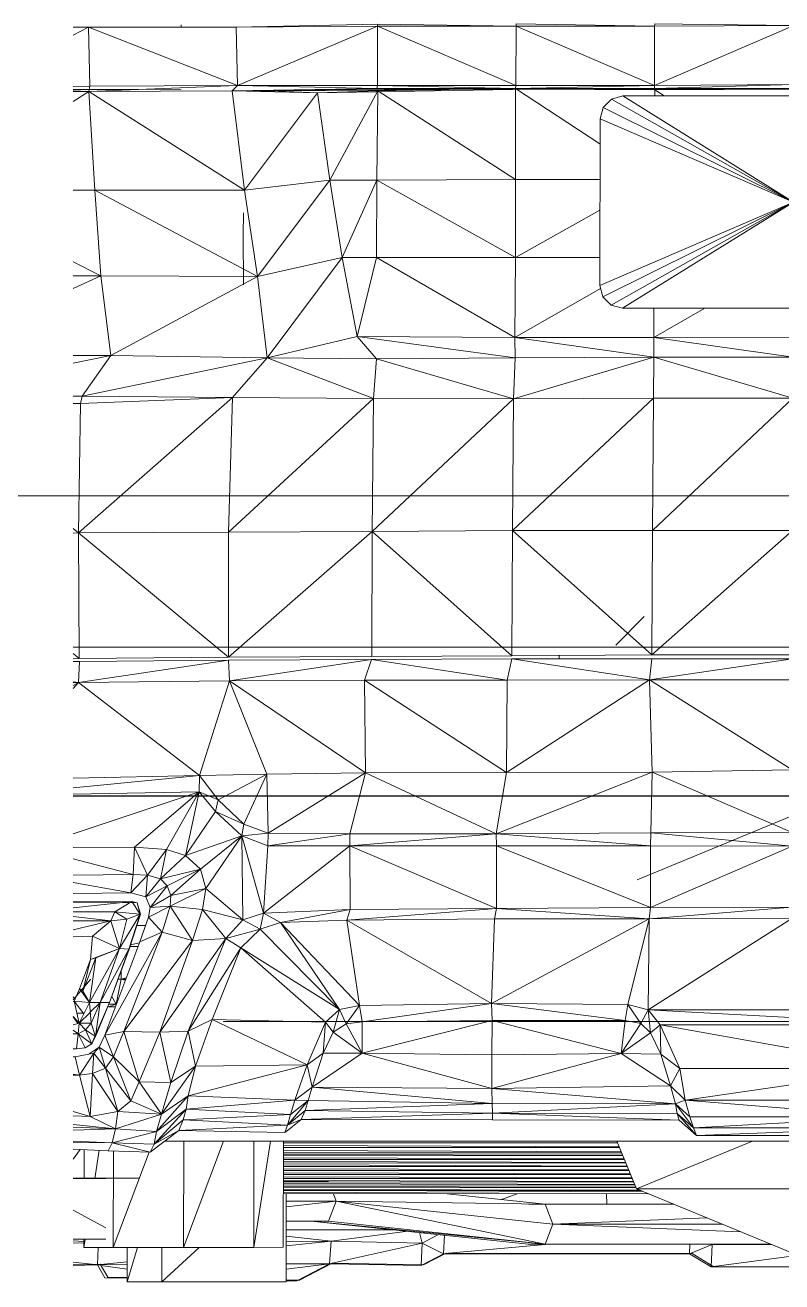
# Model space of a CAD drawing. Header units: inches. Extents: x 1747 to 7619, y -160 to 618.
# Drawn here: x 4741.23 to 4760.4, y -19.91 to 11.93 of the extents above; entities that cross this region are included whole.
import ezdxf

# ---------------------------------------------------------------- set-up
doc = ezdxf.new("R2010")
doc.units = ezdxf.units.IN
doc.header["$MEASUREMENT"] = 0
doc.linetypes.add('Aligning Line 1_8_', pattern=[0.25, 0.125, -0.125])
doc.linetypes.add('Grid Line 1_2_', pattern=[0.875, 0.5, -0.125, 0.125, -0.125])
for name, color, linetype, lineweight in [('0-4', 10, 'Continuous', 5), ('0-6', 7, 'Continuous', 9), ('A-FLOR-LEVL-1', 51, 'Grid Line 1_2_', 9), ('A-GENM', 5, 'Continuous', 9), ('G-ANNO-SYMB', 111, 'Aligning Line 1_8_', 9), ('G-ANNO-SYMB-2', 147, 'Aligning Line 1_8_', 9)]:
    doc.layers.add(name, color=color, linetype=linetype, lineweight=lineweight)

# ---------------------------------------------------------------- blocks, each defined once
blk = doc.blocks.new('CTR - 2nd Phase_rvt-2-BUILDING ELEVATION - NORTH')
at = {"layer": 'A-FLOR-LEVL-1'}
blk.add_line((-12558.481, 0), (-9609.49, 0), dxfattribs=at)
blk = doc.blocks.new('Land_Rover_Evoque_-_SUV_Car_Vehicle_Automobile_13067 - Land Rover EVOQUE_dwg-1230547-BUILDING ELEVATION - NORTH')
at = {"layer": 'A-GENM'}
for p, q in [((-12461.793, 11.878), (-12461.4, 11.878)), ((-12461.793, 11.875), (-12461.4, 11.878)), ((-12461.793, 11.672), (-12461.4, 11.878)), ((-12457.658, 11.878), (-12461.4, 11.878)), ((-12457.623, 10.399), (-12461.4, 11.878)), ((-12461.365, 10.38), (-12461.4, 11.878)), ((-12459.049, 11.878), (-12459.049, 11.936)), ((-12457.658, 11.878), (-12454.071, 11.956)), ((-12454.08, 11.898), (-12457.658, 11.878)), ((-12457.623, 10.399), (-12457.658, 11.878)), ((-12457.623, 10.399), (-12454.08, 11.898)), ((-12454.08, 11.898), (-12454.071, 11.956)), ((-12450.566, 11.899), (-12454.08, 11.898)), ((-12450.569, 10.401), (-12454.08, 11.898)), ((-12454.074, 10.4), (-12454.08, 11.898)), ((-12450.566, 11.899), (-12454.071, 11.956)), ((-12450.569, 10.401), (-12450.566, 11.899)), ((-12450.566, 11.899), (-12450.565, 11.957)), ((-12447.058, 11.9), (-12450.566, 11.899)), ((-12447.056, 10.402), (-12450.566, 11.899)), ((-12447.058, 11.9), (-12450.565, 11.957)), ((-12447.058, 11.9), (-12447.053, 11.958)), ((-12447.058, 11.9), (-12443.53, 11.92)), ((-12447.056, 10.402), (-12447.058, 11.9)), ((-12447.056, 10.402), (-12443.53, 11.92)), ((-12443.53, 11.92), (-12447.053, 11.958)), ((-12461.793, 10.377), (-12461.365, 10.38)), ((-12461.793, 10.288), (-12459.052, 10.305)), ((-12461.793, 10.296), (-12459.052, 10.305)), ((-12461.793, 10.261), (-12461.394, 10.245)), ((-12461.793, 10.249), (-12461.394, 10.245)), ((-12461.793, 10.249), (-12461.394, 10.245)), ((-12461.793, 10.249), (-12461.394, 10.245)), ((-12461.793, 9.996), (-12461.394, 10.245)), ((-12457.623, 10.399), (-12461.394, 10.245)), ((-12461.394, 10.245), (-12461.365, 10.38)), ((-12457.758, 10.265), (-12461.394, 10.245)), ((-12457.758, 10.265), (-12461.394, 10.245)), ((-12457.758, 10.265), (-12461.394, 10.245)), ((-12457.444, 7.748), (-12461.394, 10.245)), ((-12461.394, 10.245), (-12461.244, 7.748)), ((-12457.623, 10.399), (-12461.365, 10.38)), ((-12457.623, 10.399), (-12457.758, 10.265)), ((-12454.093, 10.323), (-12457.758, 10.265)), ((-12457.758, 10.265), (-12453.821, 10.306)), ((-12457.758, 10.265), (-12456.789, 10.267)), ((-12455.601, 10.209), (-12457.758, 10.265)), ((-12457.444, 7.748), (-12457.758, 10.265)), ((-12457.758, 10.265), (-12455.601, 10.209)), ((-12454.074, 10.4), (-12457.623, 10.399)), ((-12454.093, 10.323), (-12457.623, 10.399)), ((-12455.601, 10.209), (-12457.444, 7.748)), ((-12452.47, 10.293), (-12456.789, 10.267)), ((-12456.789, 10.267), (-12455.601, 10.209)), ((-12450.166, 10.306), (-12455.601, 10.209)), ((-12454.073, 10.266), (-12455.601, 10.209)), ((-12454.073, 10.266), (-12455.601, 10.209)), ((-12455.287, 8), (-12455.601, 10.209)), ((-12454.073, 10.266), (-12455.287, 8)), ((-12454.073, 10.266), (-12454.097, 7.999)), ((-12454.074, 10.4), (-12454.093, 10.323)), ((-12450.578, 10.324), (-12454.093, 10.323)), ((-12454.093, 10.323), (-12451.168, 10.315)), ((-12454.093, 10.323), (-12453.821, 10.306)), ((-12450.569, 10.401), (-12454.074, 10.4)), ((-12450.578, 10.324), (-12454.074, 10.4)), ((-12450.909, 10.319), (-12454.073, 10.266)), ((-12450.909, 10.319), (-12454.073, 10.266)), ((-12450.583, 8.02), (-12454.073, 10.266)), ((-12448.657, 10.308), (-12453.821, 10.306)), ((-12450.583, 8.02), (-12450.583, 10.324)), ((-12447.056, 10.402), (-12450.578, 10.324)), ((-12450.578, 10.324), (-12450.569, 10.401)), ((-12447.063, 10.325), (-12450.578, 10.324)), ((-12450.578, 10.324), (-12448.657, 10.308)), ((-12448.441, 8.922), (-12450.578, 10.322)), ((-12447.056, 10.402), (-12450.569, 10.401)), ((-12450.112, 10.307), (-12447.053, 10.288)), ((-12447.053, 10.288), (-12450.023, 10.319)), ((-12450.023, 10.319), (-12447.053, 10.288)), ((-12449.076, 10.309), (-12448.657, 10.308)), ((-12447.063, 10.325), (-12448.657, 10.308)), ((-12443.532, 10.309), (-12448.657, 10.308)), ((-12443.534, 10.421), (-12447.063, 10.325)), ((-12447.063, 10.325), (-12447.056, 10.402)), ((-12443.534, 10.325), (-12447.063, 10.325)), ((-12447.063, 10.325), (-12443.532, 10.309)), ((-12443.534, 10.421), (-12447.056, 10.402)), ((-12447.054, 10.133), (-12447.053, 10.288)), ((-12447.053, 10.288), (-12443.534, 10.307)), ((-12447.053, 10.288), (-12443.534, 10.307)), ((-12446.812, 10.134), (-12447.053, 10.288)), ((-12448.147, 10.056), (-12448.36, 9.845)), ((-12447.861, 10.133), (-12448.147, 10.056)), ((-12443.54, 7.445), (-12448.147, 10.056)), ((-12443.54, 7.445), (-12448.147, 10.056)), ((-12439.206, 10.136), (-12447.861, 10.133)), ((-12443.54, 7.445), (-12447.861, 10.133)), ((-12443.54, 7.445), (-12447.861, 10.133)), ((-12448.448, 5.33), (-12448.44, 9.557)), ((-12448.36, 9.845), (-12448.44, 9.557)), ((-12443.54, 7.445), (-12448.44, 9.557)), ((-12443.54, 7.445), (-12448.44, 9.557)), ((-12443.54, 7.445), (-12448.36, 9.845)), ((-12443.54, 7.445), (-12448.36, 9.845)), ((-12455.287, 8), (-12457.444, 7.748)), ((-12455.287, 8), (-12457.12, 5.558)), ((-12454.097, 7.999), (-12455.287, 8)), ((-12454.971, 6.04), (-12455.287, 8)), ((-12454.097, 7.999), (-12454.971, 6.04)), ((-12454.097, 7.999), (-12454.101, 6.04)), ((-12450.583, 8.02), (-12454.097, 7.999)), ((-12450.582, 6.041), (-12454.097, 7.999)), ((-12448.443, 8.02), (-12450.583, 8.02)), ((-12450.583, 8.02), (-12450.582, 6.041)), ((-12461.793, 7.745), (-12461.244, 7.748)), ((-12457.12, 5.558), (-12461.244, 7.748)), ((-12457.444, 7.748), (-12461.244, 7.748)), ((-12461.244, 7.748), (-12461.084, 5.577)), ((-12457.12, 5.558), (-12457.444, 7.748)), ((-12443.54, 7.445), (-12448.448, 5.33)), ((-12443.54, 7.445), (-12448.448, 5.33)), ((-12448.37, 5.042), (-12443.54, 7.445)), ((-12448.37, 5.042), (-12443.54, 7.445)), ((-12448.157, 4.831), (-12443.54, 7.445)), ((-12448.157, 4.831), (-12443.54, 7.445)), ((-12443.54, 7.445), (-12447.872, 4.754)), ((-12443.54, 7.445), (-12447.872, 4.754)), ((-12457.475, 7.174), (-12457.478, 6.615)), ((-12448.445, 7.244), (-12450.582, 6.041)), ((-12457.478, 6.615), (-12457.472, 5.346)), ((-12461.793, 5.928), (-12461.084, 5.577)), ((-12454.971, 6.04), (-12457.12, 5.558)), ((-12456.873, 3.503), (-12454.971, 6.04)), ((-12454.589, 4.042), (-12454.971, 6.04)), ((-12454.101, 6.04), (-12454.971, 6.04)), ((-12454.589, 4.042), (-12454.101, 6.04)), ((-12450.582, 6.041), (-12454.101, 6.04)), ((-12450.596, 4.014), (-12454.101, 6.04)), ((-12450.596, 4.014), (-12450.582, 6.041)), ((-12448.447, 6.042), (-12450.582, 6.041)), ((-12461.793, 5.254), (-12461.084, 5.577)), ((-12461.793, 5.574), (-12461.084, 5.577)), ((-12460.837, 3.56), (-12461.084, 5.577)), ((-12457.12, 5.558), (-12461.084, 5.577)), ((-12460.837, 3.56), (-12457.12, 5.558)), ((-12456.873, 3.503), (-12457.12, 5.558)), ((-12450.596, 4.014), (-12448.429, 5.26)), ((-12448.37, 5.042), (-12448.448, 5.33)), ((-12448.37, 5.042), (-12448.157, 4.831)), ((-12448.157, 4.831), (-12447.872, 4.754)), ((-12447.872, 4.754), (-12439.218, 4.756)), ((-12447.078, 4.015), (-12447.075, 4.755)), ((-12447.078, 4.015), (-12445.788, 4.755)), ((-12454.589, 4.042), (-12456.873, 3.503)), ((-12450.596, 4.014), (-12454.589, 4.042)), ((-12454.589, 4.042), (-12450.592, 3.504)), ((-12454.589, 4.042), (-12454.107, 3.475)), ((-12447.078, 4.015), (-12450.596, 4.014)), ((-12450.596, 4.014), (-12450.592, 3.504)), ((-12450.596, 4.014), (-12447.075, 3.515)), ((-12443.546, 4.025), (-12447.078, 4.015)), ((-12443.548, 3.515), (-12447.078, 4.015)), ((-12447.078, 4.015), (-12447.075, 3.515)), ((-12461.793, 3.558), (-12460.837, 3.56)), ((-12460.837, 3.56), (-12461.793, 3.361)), ((-12460.837, 3.56), (-12461.565, 2.53)), ((-12461.565, 2.53), (-12456.873, 3.503)), ((-12460.837, 3.56), (-12456.873, 3.503)), ((-12456.873, 3.503), (-12457.756, 2.493)), ((-12456.873, 3.503), (-12454.178, 2.474)), ((-12456.873, 3.503), (-12454.107, 3.475)), ((-12450.592, 3.504), (-12454.107, 3.475)), ((-12447.075, 3.515), (-12450.63, 2.465)), ((-12450.592, 3.504), (-12450.63, 2.465)), ((-12450.592, 3.504), (-12447.075, 3.515)), ((-12447.075, 3.515), (-12447.081, 2.476)), ((-12443.551, 2.477), (-12447.075, 3.515)), ((-12443.548, 3.515), (-12447.075, 3.515)), ((-12454.178, 2.474), (-12454.107, 3.475)), ((-12450.63, 2.465), (-12454.107, 3.475)), ((-12461.793, 2.533), (-12461.565, 2.53)), ((-12461.793, 2.349), (-12461.604, 2.339)), ((-12461.793, 2.339), (-12461.604, 2.339)), ((-12457.756, 2.493), (-12461.65, -0.937)), ((-12461.65, -0.937), (-12461.604, 2.339)), ((-12461.565, 2.53), (-12461.604, 2.339)), ((-12457.756, 2.493), (-12461.604, 2.339)), ((-12461.565, 2.53), (-12457.756, 2.493)), ((-12457.756, 2.493), (-12457.85, -0.917)), ((-12454.178, 2.474), (-12457.85, -0.917)), ((-12457.756, 2.493), (-12454.178, 2.474)), ((-12454.178, 2.474), (-12454.214, -0.897)), ((-12450.63, 2.465), (-12454.214, -0.897)), ((-12450.63, 2.465), (-12454.178, 2.474)), ((-12447.081, 2.476), (-12450.66, -0.877)), ((-12450.63, 2.465), (-12450.66, -0.877)), ((-12450.63, 2.465), (-12447.081, 2.476)), ((-12443.551, 2.477), (-12447.109, -0.876)), ((-12447.081, 2.476), (-12447.109, -0.876)), ((-12443.551, 2.477), (-12447.081, 2.476)), ((-12461.793, -0.821), (-12461.65, -0.937)), ((-12461.793, -0.938), (-12461.65, -0.937)), ((-12457.85, -0.917), (-12461.65, -0.937)), ((-12461.65, -0.937), (-12461.636, -4.116)), ((-12461.65, -0.937), (-12457.856, -4.086)), ((-12454.214, -0.897), (-12457.856, -4.086)), ((-12457.85, -0.917), (-12457.856, -4.086)), ((-12454.214, -0.897), (-12457.85, -0.917)), ((-12454.214, -0.897), (-12454.22, -4.067)), ((-12450.66, -0.877), (-12454.214, -0.897)), ((-12454.214, -0.897), (-12450.671, -4.047)), ((-12450.66, -0.877), (-12450.671, -4.047)), ((-12447.109, -0.876), (-12450.66, -0.877)), ((-12447.123, -4.027), (-12450.66, -0.877)), ((-12443.559, -0.876), (-12447.123, -4.027)), ((-12447.123, -4.027), (-12447.109, -0.876)), ((-12443.559, -0.876), (-12447.109, -0.876)), ((-12447.324, -3.056), (-12448.036, -3.781)), ((-12418.052, -3.819), (-12461.793, -3.831)), ((-12461.793, -3.994), (-12461.636, -4.116)), ((-12461.793, -4.122), (-12461.636, -4.116)), ((-12461.636, -4.116), (-12457.856, -4.086)), ((-12457.856, -4.086), (-12454.22, -4.067)), ((-12454.23, -4.143), (-12450.677, -4.124)), ((-12450.677, -4.124), (-12454.23, -4.143)), ((-12454.22, -4.067), (-12450.671, -4.047)), ((-12450.789, -4.662), (-12450.677, -4.124)), ((-12450.677, -4.124), (-12447.128, -4.123)), ((-12447.128, -4.123), (-12450.677, -4.124)), ((-12450.677, -4.124), (-12447.183, -4.661)), ((-12447.123, -4.027), (-12450.671, -4.047)), ((-12449.477, -4.123), (-12449.477, -4.04)), ((-12447.183, -4.661), (-12443.565, -4.122)), ((-12447.183, -4.661), (-12447.128, -4.123)), ((-12447.128, -4.123), (-12443.565, -4.122)), ((-12443.565, -4.122), (-12447.128, -4.123)), ((-12443.564, -4.026), (-12447.123, -4.027)), ((-12461.793, -4.196), (-12461.627, -4.193)), ((-12461.793, -4.196), (-12461.627, -4.193)), ((-12461.657, -4.722), (-12457.856, -4.163)), ((-12461.657, -4.722), (-12461.627, -4.193)), ((-12461.627, -4.193), (-12457.856, -4.163)), ((-12461.627, -4.193), (-12457.856, -4.163)), ((-12457.856, -4.163), (-12454.23, -4.143)), ((-12454.23, -4.143), (-12457.856, -4.163)), ((-12457.856, -4.163), (-12457.828, -4.683)), ((-12457.828, -4.683), (-12454.23, -4.143)), ((-12454.23, -4.143), (-12454.405, -4.663)), ((-12454.23, -4.143), (-12450.789, -4.662)), ((-12461.657, -4.722), (-12461.793, -4.706)), ((-12461.793, -4.804), (-12461.657, -4.722)), ((-12461.657, -4.722), (-12461.793, -4.725)), ((-12461.657, -4.722), (-12461.793, -4.875)), ((-12461.657, -4.722), (-12457.828, -4.683)), ((-12461.657, -4.722), (-12458.587, -7.079)), ((-12457.828, -4.683), (-12458.587, -7.079)), ((-12457.828, -4.683), (-12454.405, -4.663)), ((-12457.828, -4.683), (-12456.885, -7.05)), ((-12457.828, -4.683), (-12454.381, -7.01)), ((-12454.405, -4.663), (-12450.789, -4.662)), ((-12454.405, -4.663), (-12454.381, -7.01)), ((-12454.405, -4.663), (-12450.808, -7.005)), ((-12447.183, -4.661), (-12450.808, -7.005)), ((-12450.789, -4.662), (-12450.808, -7.005)), ((-12450.789, -4.662), (-12447.183, -4.661)), ((-12447.183, -4.661), (-12443.567, -4.66)), ((-12447.183, -4.661), (-12443.57, -6.936)), ((-12447.183, -4.661), (-12447.117, -6.995)), ((-12447.117, -6.995), (-12451.067, -8.556)), ((-12450.808, -7.005), (-12447.117, -6.995)), ((-12447.117, -6.995), (-12450.808, -7.005)), ((-12447.154, -8.531), (-12447.117, -6.995)), ((-12443.57, -6.936), (-12447.117, -6.995)), ((-12443.57, -6.936), (-12447.117, -6.995)), ((-12443.574, -8.521), (-12447.117, -6.995)), ((-12461.793, -7.144), (-12458.587, -7.079)), ((-12461.793, -7.396), (-12458.587, -7.079)), ((-12461.793, -7.144), (-12458.587, -7.079)), ((-12458.598, -7.497), (-12458.587, -7.079)), ((-12458.587, -7.079), (-12456.885, -7.05)), ((-12456.885, -7.05), (-12458.587, -7.079)), ((-12458.587, -7.079), (-12458.115, -7.698)), ((-12458.115, -7.698), (-12458.587, -7.079)), ((-12458.115, -7.698), (-12456.885, -7.05)), ((-12457.468, -8.317), (-12456.885, -7.05)), ((-12456.885, -7.05), (-12454.381, -7.01)), ((-12454.381, -7.01), (-12456.885, -7.05)), ((-12456.885, -7.05), (-12456.85, -8.538)), ((-12454.381, -7.01), (-12456.85, -8.538)), ((-12454.78, -8.557), (-12454.381, -7.01)), ((-12454.381, -7.01), (-12450.808, -7.005)), ((-12450.808, -7.005), (-12454.381, -7.01)), ((-12451.067, -8.556), (-12454.381, -7.01)), ((-12451.067, -8.556), (-12450.808, -7.005)), ((-12458.598, -7.497), (-12461.793, -8.561)), ((-12458.598, -7.497), (-12461.793, -7.557)), ((-12461.793, -7.597), (-12443.536, -7.596)), ((-12461.793, -7.603), (-12443.541, -7.601)), ((-12458.598, -7.497), (-12460.235, -8.895)), ((-12458.598, -7.497), (-12459.422, -8.957)), ((-12458.94, -9.106), (-12458.598, -7.497)), ((-12458.183, -7.996), (-12458.598, -7.497)), ((-12458.598, -7.497), (-12458.115, -7.698)), ((-12458.183, -7.996), (-12458.115, -7.698)), ((-12457.468, -8.317), (-12458.115, -7.698)), ((-12458.115, -7.698), (-12457.468, -8.317)), ((-12458.94, -9.106), (-12458.183, -7.996)), ((-12457.517, -8.611), (-12458.183, -7.996)), ((-12458.183, -7.996), (-12457.468, -8.317)), ((-12447.496, -9.72), (-12443.553, -8.096)), ((-12457.517, -8.611), (-12457.468, -8.317)), ((-12457.517, -8.611), (-12456.85, -8.538)), ((-12456.85, -8.538), (-12457.468, -8.317)), ((-12457.468, -8.317), (-12456.85, -8.538)), ((-12456.86, -8.86), (-12456.85, -8.538)), ((-12456.86, -8.86), (-12454.78, -8.557)), ((-12454.78, -8.557), (-12456.85, -8.538)), ((-12454.78, -8.557), (-12456.85, -8.538)), ((-12454.782, -8.865), (-12451.067, -8.556)), ((-12454.782, -8.865), (-12454.78, -8.557)), ((-12451.067, -8.556), (-12454.78, -8.557)), ((-12451.067, -8.556), (-12454.78, -8.557)), ((-12447.154, -8.531), (-12451.067, -8.556)), ((-12447.154, -8.531), (-12451.067, -8.556)), ((-12447.159, -8.863), (-12451.067, -8.556)), ((-12451.063, -8.864), (-12451.067, -8.556)), ((-12447.159, -8.863), (-12447.154, -8.531)), ((-12443.574, -8.521), (-12447.154, -8.531)), ((-12443.574, -8.521), (-12447.154, -8.531)), ((-12443.575, -8.867), (-12447.154, -8.531)), ((-12460.235, -8.895), (-12461.793, -8.906)), ((-12460.235, -8.895), (-12460.265, -9.591)), ((-12459.422, -8.957), (-12460.235, -8.895)), ((-12460.235, -8.895), (-12459.907, -9.605)), ((-12457.517, -8.611), (-12458.94, -9.106)), ((-12457.517, -8.611), (-12458.563, -9.456)), ((-12457.517, -8.611), (-12458.428, -9.945)), ((-12456.969, -10.569), (-12457.517, -8.611)), ((-12456.86, -8.86), (-12457.517, -8.611)), ((-12457.517, -8.611), (-12457.492, -10.735)), ((-12456.969, -10.569), (-12456.86, -8.86)), ((-12454.782, -8.865), (-12456.969, -10.569)), ((-12454.782, -8.865), (-12456.86, -8.86)), ((-12451.063, -8.864), (-12454.782, -8.865)), ((-12451.066, -10.448), (-12454.782, -8.865)), ((-12454.782, -8.865), (-12454.774, -10.478)), ((-12451.063, -8.864), (-12451.066, -10.448)), ((-12447.159, -8.863), (-12451.063, -8.864)), ((-12447.164, -10.428), (-12451.063, -8.864)), ((-12447.164, -10.428), (-12447.159, -8.863)), ((-12443.575, -8.867), (-12447.164, -10.428)), ((-12443.575, -8.867), (-12447.159, -8.863)), ((-12461.793, -9.192), (-12460.265, -9.591)), ((-12459.422, -8.957), (-12459.907, -9.605)), ((-12459.422, -8.957), (-12459.579, -9.702)), ((-12458.94, -9.106), (-12459.579, -9.702)), ((-12458.94, -9.106), (-12459.422, -8.957)), ((-12458.563, -9.456), (-12458.94, -9.106)), ((-12458.563, -9.456), (-12459.579, -9.702)), ((-12458.563, -9.456), (-12459.405, -9.879)), ((-12458.563, -9.456), (-12459.318, -10.119)), ((-12458.428, -9.945), (-12458.563, -9.456)), ((-12461.793, -9.603), (-12460.265, -9.591)), ((-12460.324, -10.052), (-12461.793, -9.791)), ((-12460.324, -10.052), (-12460.265, -9.591)), ((-12460.324, -10.052), (-12459.907, -9.605)), ((-12460.265, -9.591), (-12459.907, -9.605)), ((-12459.947, -10.157), (-12459.907, -9.605)), ((-12459.947, -10.157), (-12459.579, -9.702)), ((-12459.907, -9.605), (-12459.579, -9.702)), ((-12459.579, -9.702), (-12459.405, -9.879)), ((-12447.496, -9.72), (-12447.499, -9.724)), ((-12460.324, -10.052), (-12461.793, -10.066)), ((-12460.324, -10.052), (-12459.947, -10.157)), ((-12459.947, -10.157), (-12459.405, -9.879)), ((-12459.947, -10.157), (-12459.841, -10.421)), ((-12459.841, -10.421), (-12459.405, -9.879)), ((-12459.841, -10.421), (-12459.318, -10.119)), ((-12459.405, -9.879), (-12459.318, -10.119)), ((-12458.428, -9.945), (-12459.329, -10.388)), ((-12459.318, -10.119), (-12459.329, -10.388)), ((-12458.428, -9.945), (-12459.318, -10.119)), ((-12458.428, -9.945), (-12458.516, -10.478)), ((-12457.492, -10.735), (-12458.428, -9.945)), ((-12461.793, -10.279), (-12460.305, -10.273)), ((-12461.793, -10.434), (-12460.305, -10.273)), ((-12460.166, -10.307), (-12461.793, -10.287)), ((-12461.793, -10.292), (-12460.166, -10.307)), ((-12460.305, -10.273), (-12460.731, -10.532)), ((-12460.305, -10.273), (-12460.166, -10.307)), ((-12460.093, -10.597), (-12460.305, -10.273)), ((-12460.08, -10.595), (-12460.166, -10.307)), ((-12460.093, -10.597), (-12460.166, -10.307)), ((-12459.881, -10.669), (-12459.329, -10.388)), ((-12459.841, -10.421), (-12459.881, -10.669)), ((-12459.841, -10.421), (-12459.329, -10.388)), ((-12459.533, -11.048), (-12459.329, -10.388)), ((-12458.516, -10.478), (-12459.329, -10.388)), ((-12458.769, -11.261), (-12459.329, -10.388)), ((-12458.516, -10.478), (-12458.769, -11.261)), ((-12457.492, -10.735), (-12458.516, -10.478)), ((-12458.516, -10.478), (-12457.918, -11.208)), ((-12454.774, -10.478), (-12456.969, -10.569)), ((-12454.774, -10.478), (-12456.534, -10.804)), ((-12451.066, -10.448), (-12454.852, -10.744)), ((-12454.774, -10.478), (-12454.852, -10.744)), ((-12451.066, -10.448), (-12454.774, -10.478)), ((-12451.066, -10.448), (-12451.114, -10.714)), ((-12447.164, -10.428), (-12451.066, -10.448)), ((-12451.066, -10.448), (-12447.196, -10.713)), ((-12443.577, -10.418), (-12447.196, -10.713)), ((-12447.164, -10.428), (-12447.196, -10.713)), ((-12443.577, -10.418), (-12447.164, -10.428)), ((-12461.793, -10.535), (-12460.731, -10.532)), ((-12461.793, -10.65), (-12460.838, -10.763)), ((-12461.793, -10.987), (-12460.838, -10.763)), ((-12461.793, -10.765), (-12460.838, -10.763)), ((-12460.838, -10.763), (-12461.301, -11.153)), ((-12460.731, -10.532), (-12460.838, -10.763)), ((-12460.432, -10.724), (-12460.838, -10.763)), ((-12460.617, -11.464), (-12460.838, -10.763)), ((-12460.093, -10.597), (-12460.731, -10.532)), ((-12460.731, -10.532), (-12460.432, -10.724)), ((-12460.093, -10.597), (-12460.617, -11.464)), ((-12460.617, -11.464), (-12460.432, -10.724)), ((-12460.093, -10.597), (-12460.432, -10.724)), ((-12460.375, -11.48), (-12460.08, -10.595)), ((-12460.375, -11.48), (-12460.093, -10.597)), ((-12460.372, -11.479), (-12460.08, -10.595)), ((-12459.881, -10.669), (-12460.104, -11.293)), ((-12460.093, -10.597), (-12460.08, -10.595)), ((-12459.881, -10.669), (-12459.533, -11.048)), ((-12457.492, -10.735), (-12457.918, -11.208)), ((-12456.969, -10.569), (-12457.492, -10.735)), ((-12457.492, -10.735), (-12457.047, -10.977)), ((-12456.969, -10.569), (-12457.047, -10.977)), ((-12457.047, -10.977), (-12456.534, -10.804)), ((-12456.534, -10.804), (-12457.047, -10.977)), ((-12456.969, -10.569), (-12456.534, -10.804)), ((-12456.534, -10.804), (-12454.852, -10.744)), ((-12454.852, -10.744), (-12456.534, -10.804)), ((-12454.536, -12.911), (-12456.534, -10.804)), ((-12456.534, -10.804), (-12455.039, -13.009)), ((-12454.852, -10.744), (-12451.114, -10.714)), ((-12451.114, -10.714), (-12454.852, -10.744)), ((-12451.19, -12.857), (-12454.852, -10.744)), ((-12454.852, -10.744), (-12454.536, -12.911)), ((-12447.196, -10.713), (-12451.19, -12.857)), ((-12451.19, -12.857), (-12451.114, -10.714)), ((-12451.114, -10.714), (-12447.196, -10.713)), ((-12447.196, -10.713), (-12451.114, -10.714)), ((-12447.196, -10.713), (-12447.735, -12.878)), ((-12443.577, -10.705), (-12447.219, -13.015)), ((-12447.219, -13.015), (-12447.196, -10.713)), ((-12447.196, -10.713), (-12443.577, -10.705)), ((-12443.577, -10.705), (-12447.196, -10.713)), ((-12460.987, -13.657), (-12459.533, -11.048)), ((-12460.504, -13.568), (-12459.533, -11.048)), ((-12460.174, -10.88), (-12459.956, -10.88)), ((-12460.104, -11.293), (-12459.533, -11.048)), ((-12458.769, -11.261), (-12459.533, -11.048)), ((-12457.918, -11.208), (-12457.047, -10.977)), ((-12457.54, -11.445), (-12457.047, -10.977)), ((-12457.047, -10.977), (-12457.54, -11.445)), ((-12455.039, -13.009), (-12457.047, -10.977)), ((-12461.793, -11.167), (-12461.301, -11.153)), ((-12461.301, -11.153), (-12461.351, -11.743)), ((-12460.617, -11.464), (-12461.301, -11.153)), ((-12460.104, -11.293), (-12460.987, -13.657)), ((-12458.769, -11.261), (-12460.504, -13.568)), ((-12460.351, -11.416), (-12460.15, -11.416)), ((-12460.115, -11.323), (-12460.334, -11.366)), ((-12457.918, -11.208), (-12459.594, -13.58)), ((-12458.769, -11.261), (-12459.594, -13.58)), ((-12457.918, -11.208), (-12458.878, -13.555)), ((-12458.878, -13.555), (-12457.54, -11.445)), ((-12457.918, -11.208), (-12458.769, -11.261)), ((-12458.268, -13.259), (-12457.54, -11.445)), ((-12457.54, -11.445), (-12458.268, -13.259)), ((-12457.918, -11.208), (-12457.54, -11.445)), ((-12455.039, -13.009), (-12457.54, -11.445)), ((-12457.54, -11.445), (-12455.397, -13.326)), ((-12461.351, -11.743), (-12461.632, -12.482)), ((-12461.216, -11.699), (-12461.547, -12.543)), ((-12461.351, -11.743), (-12461.547, -12.543)), ((-12460.617, -11.464), (-12461.373, -12.834)), ((-12461.216, -11.699), (-12461.373, -12.834)), ((-12460.617, -11.464), (-12461.351, -11.743)), ((-12461.351, -11.743), (-12461.216, -11.699)), ((-12460.617, -11.464), (-12461.216, -11.699)), ((-12460.617, -11.464), (-12461.102, -12.827)), ((-12460.375, -11.48), (-12461.102, -12.827)), ((-12460.375, -11.48), (-12460.87, -12.834)), ((-12460.867, -12.831), (-12460.372, -11.479)), ((-12460.375, -11.48), (-12460.617, -11.464)), ((-12460.572, -12.242), (-12460.576, -12.037)), ((-12461.793, -12.763), (-12461.35, -12.248)), ((-12461.347, -12.243), (-12461.35, -12.248)), ((-12460.572, -12.242), (-12460.698, -12.873)), ((-12460.572, -12.242), (-12460.651, -12.242)), ((-12460.572, -12.242), (-12460.444, -12.203)), ((-12460.572, -12.242), (-12460.468, -12.266)), ((-12460.572, -12.242), (-12460.459, -12.242)), ((-12461.753, -12.735), (-12461.793, -12.69)), ((-12461.632, -12.482), (-12461.767, -12.794)), ((-12461.547, -12.543), (-12461.632, -12.482)), ((-12461.632, -12.482), (-12461.373, -12.834)), ((-12461.547, -12.543), (-12461.373, -12.834)), ((-12460.698, -12.873), (-12460.812, -12.679)), ((-12461.767, -12.794), (-12461.793, -12.804)), ((-12461.516, -13.12), (-12461.767, -12.794)), ((-12461.767, -12.794), (-12461.636, -13.358)), ((-12461.373, -12.834), (-12461.767, -12.794)), ((-12461.373, -12.834), (-12461.636, -13.358)), ((-12461.102, -12.827), (-12461.373, -12.834)), ((-12461.335, -13.355), (-12461.373, -12.834)), ((-12461.102, -12.827), (-12461.355, -13.079)), ((-12461.102, -12.827), (-12461.335, -13.355)), ((-12461.315, -13.873), (-12460.867, -12.831)), ((-12460.87, -12.834), (-12461.315, -13.873)), ((-12461.102, -12.827), (-12461.22, -13.688)), ((-12460.87, -12.834), (-12461.22, -13.688)), ((-12461.102, -12.827), (-12460.87, -12.834)), ((-12460.698, -12.873), (-12460.891, -12.94)), ((-12460.719, -12.94), (-12460.891, -12.94)), ((-12460.698, -12.873), (-12460.886, -12.874)), ((-12455.039, -13.009), (-12455.397, -13.326)), ((-12455.039, -13.009), (-12455.203, -13.581)), ((-12454.536, -12.911), (-12455.039, -13.009)), ((-12455.039, -13.009), (-12454.874, -13.37)), ((-12454.536, -12.911), (-12454.874, -13.37)), ((-12451.19, -12.857), (-12454.536, -12.911)), ((-12454.536, -12.911), (-12454.468, -13.323)), ((-12451.19, -12.857), (-12454.468, -13.323)), ((-12447.735, -12.878), (-12451.19, -12.857)), ((-12451.19, -12.857), (-12447.801, -13.29)), ((-12451.19, -12.857), (-12451.171, -13.291)), ((-12447.735, -12.878), (-12447.801, -13.29)), ((-12447.219, -13.015), (-12447.735, -12.878)), ((-12447.735, -12.878), (-12447.408, -13.367)), ((-12447.219, -13.015), (-12447.408, -13.367)), ((-12439.943, -13.013), (-12447.219, -13.015)), ((-12447.219, -13.015), (-12440.245, -13.397)), ((-12447.219, -13.015), (-12446.917, -13.398)), ((-12447.219, -13.015), (-12447.16, -13.602)), ((-12461.636, -13.358), (-12461.793, -13.185)), ((-12461.672, -13.366), (-12461.793, -13.195)), ((-12461.636, -13.358), (-12461.793, -13.394)), ((-12461.533, -13.097), (-12461.696, -13.097)), ((-12461.664, -13.626), (-12461.636, -13.358)), ((-12461.362, -13.085), (-12461.636, -13.358)), ((-12461.335, -13.355), (-12461.636, -13.358)), ((-12461.48, -13.525), (-12461.636, -13.358)), ((-12461.335, -13.355), (-12461.48, -13.525)), ((-12461.22, -13.688), (-12461.335, -13.355)), ((-12458.878, -13.555), (-12458.268, -13.259)), ((-12458.686, -14.447), (-12458.268, -13.259)), ((-12458.268, -13.259), (-12458.686, -14.447)), ((-12455.397, -13.326), (-12458.268, -13.259)), ((-12458.268, -13.259), (-12455.862, -14.408)), ((-12457.98, -13.313), (-12457.983, -13.3)), ((-12429.174, -13.305), (-12457.98, -13.313)), ((-12455.397, -13.326), (-12455.862, -14.408)), ((-12455.397, -13.326), (-12455.455, -14.114)), ((-12455.397, -13.326), (-12455.203, -13.581)), ((-12454.874, -13.37), (-12455.203, -13.581)), ((-12454.468, -13.323), (-12454.874, -13.37)), ((-12454.874, -13.37), (-12454.469, -14.117)), ((-12451.171, -13.291), (-12454.469, -14.117)), ((-12454.468, -13.323), (-12454.469, -14.117)), ((-12451.171, -13.291), (-12454.468, -13.323)), ((-12451.171, -13.291), (-12451.177, -14.158)), ((-12447.801, -13.29), (-12451.171, -13.291)), ((-12451.171, -13.291), (-12447.906, -14.123)), ((-12447.801, -13.29), (-12447.906, -14.123)), ((-12447.408, -13.367), (-12447.906, -14.123)), ((-12447.408, -13.367), (-12447.801, -13.29)), ((-12447.16, -13.602), (-12447.408, -13.367)), ((-12461.664, -13.626), (-12461.793, -13.532)), ((-12461.664, -13.626), (-12461.793, -13.615)), ((-12461.664, -13.626), (-12461.793, -13.626)), ((-12461.664, -13.626), (-12461.703, -14.007)), ((-12461.48, -13.525), (-12461.664, -13.626)), ((-12461.316, -13.875), (-12461.664, -13.626)), ((-12461.664, -13.626), (-12461.481, -13.981)), ((-12461.22, -13.688), (-12461.48, -13.525)), ((-12461.48, -13.525), (-12461.316, -13.875)), ((-12461.22, -13.688), (-12461.316, -13.875)), ((-12461.22, -13.688), (-12461.315, -13.873)), ((-12460.987, -13.657), (-12461.132, -13.966)), ((-12460.987, -13.657), (-12460.504, -13.568)), ((-12460.987, -13.657), (-12460.766, -14.207)), ((-12460.766, -14.207), (-12460.504, -13.568)), ((-12459.594, -13.58), (-12460.504, -13.568)), ((-12460.118, -14.842), (-12460.504, -13.568)), ((-12459.594, -13.58), (-12460.118, -14.842)), ((-12459.594, -13.58), (-12458.878, -13.555)), ((-12459.594, -13.58), (-12459.316, -14.861)), ((-12458.878, -13.555), (-12459.316, -14.861)), ((-12458.878, -13.555), (-12458.686, -14.447)), ((-12455.203, -13.581), (-12455.455, -14.114)), ((-12455.203, -13.581), (-12454.469, -14.117)), ((-12447.16, -13.602), (-12447.906, -14.123)), ((-12446.917, -13.398), (-12447.16, -13.602)), ((-12446.9, -14.139), (-12447.16, -13.602)), ((-12440.245, -13.397), (-12446.917, -13.398)), ((-12446.917, -13.398), (-12440.747, -14.505)), ((-12446.917, -13.398), (-12446.418, -14.506)), ((-12446.917, -13.398), (-12446.9, -14.139)), ((-12461.703, -14.007), (-12461.793, -13.993)), ((-12461.703, -14.007), (-12461.793, -14.006)), ((-12461.481, -13.981), (-12461.703, -14.007)), ((-12461.316, -13.875), (-12461.481, -13.981)), ((-12461.387, -14.135), (-12461.132, -13.965)), ((-12461.316, -13.875), (-12461.315, -13.873)), ((-12461.131, -13.965), (-12461.268, -14.111)), ((-12461.132, -13.966), (-12461.268, -14.111)), ((-12461.132, -13.966), (-12461.131, -13.965)), ((-12461.132, -13.966), (-12460.969, -14.492)), ((-12461.132, -13.966), (-12460.766, -14.207)), ((-12461.793, -14.203), (-12461.742, -14.203)), ((-12461.742, -14.205), (-12461.793, -14.205)), ((-12461.268, -14.111), (-12461.742, -14.205)), ((-12461.742, -14.205), (-12461.627, -14.674)), ((-12461.268, -14.111), (-12461.627, -14.674)), ((-12461.268, -14.111), (-12461.298, -14.631)), ((-12461.268, -14.111), (-12461.266, -14.11)), ((-12461.268, -14.111), (-12460.969, -14.492)), ((-12460.969, -14.492), (-12460.766, -14.207)), ((-12460.118, -14.842), (-12460.766, -14.207)), ((-12460.332, -15.318), (-12460.766, -14.207)), ((-12455.862, -14.408), (-12455.455, -14.114)), ((-12455.455, -14.114), (-12455.736, -14.972)), ((-12455.736, -14.972), (-12454.469, -14.117)), ((-12455.455, -14.114), (-12454.469, -14.117)), ((-12454.469, -14.117), (-12451.177, -14.158)), ((-12454.469, -14.117), (-12451.178, -15.007)), ((-12451.178, -15.007), (-12447.906, -14.123)), ((-12451.177, -14.158), (-12451.178, -15.007)), ((-12451.177, -14.158), (-12447.906, -14.123)), ((-12446.65, -14.945), (-12447.906, -14.123)), ((-12446.9, -14.139), (-12447.906, -14.123)), ((-12446.418, -14.506), (-12446.9, -14.139)), ((-12446.65, -14.945), (-12446.9, -14.139)), ((-12461.298, -14.631), (-12461.627, -14.674)), ((-12461.356, -15.72), (-12461.298, -14.631)), ((-12460.969, -14.492), (-12461.298, -14.631)), ((-12460.66, -15.593), (-12461.298, -14.631)), ((-12460.332, -15.318), (-12460.969, -14.492)), ((-12460.66, -15.593), (-12460.969, -14.492)), ((-12459.548, -15.663), (-12458.686, -14.447)), ((-12459.316, -14.861), (-12458.686, -14.447)), ((-12455.862, -14.408), (-12458.879, -15.195)), ((-12458.879, -15.195), (-12458.686, -14.447)), ((-12458.686, -14.447), (-12458.879, -15.195)), ((-12455.862, -14.408), (-12458.686, -14.447)), ((-12455.862, -14.408), (-12456.173, -15.308)), ((-12455.862, -14.408), (-12455.736, -14.972)), ((-12446.418, -14.506), (-12446.65, -14.945)), ((-12440.747, -14.505), (-12446.418, -14.506)), ((-12446.418, -14.506), (-12446.281, -15.304)), ((-12440.747, -14.505), (-12446.281, -15.304)), ((-12461.793, -14.647), (-12461.627, -14.674)), ((-12461.627, -14.674), (-12461.793, -14.671)), ((-12461.356, -15.72), (-12461.627, -14.674)), ((-12460.118, -14.842), (-12460.332, -15.318)), ((-12459.316, -14.861), (-12460.118, -14.842)), ((-12460.118, -14.842), (-12459.548, -15.663)), ((-12459.316, -14.861), (-12459.548, -15.663)), ((-12446.65, -14.945), (-12451.178, -15.007)), ((-12446.281, -15.304), (-12446.65, -14.945)), ((-12446.529, -15.4), (-12446.65, -14.945)), ((-12459.674, -16.096), (-12458.879, -15.195)), ((-12459.548, -15.663), (-12458.879, -15.195)), ((-12458.879, -15.195), (-12458.928, -15.536)), ((-12458.879, -15.195), (-12458.928, -15.536)), ((-12458.879, -15.195), (-12456.173, -15.308)), ((-12456.173, -15.308), (-12455.736, -14.972)), ((-12455.736, -14.972), (-12455.833, -15.314)), ((-12455.736, -14.972), (-12451.178, -15.007)), ((-12455.736, -14.972), (-12451.172, -15.389)), ((-12446.529, -15.4), (-12451.178, -15.007)), ((-12451.178, -15.007), (-12451.172, -15.389)), ((-12461.356, -15.72), (-12461.793, -15.592)), ((-12460.66, -15.593), (-12461.356, -15.72)), ((-12460.66, -15.593), (-12460.718, -16.035)), ((-12460.332, -15.318), (-12460.66, -15.593)), ((-12459.548, -15.663), (-12460.66, -15.593)), ((-12459.548, -15.663), (-12460.332, -15.318)), ((-12459.74, -16.418), (-12458.928, -15.536)), ((-12459.674, -16.096), (-12458.928, -15.536)), ((-12458.928, -15.536), (-12459.005, -15.803)), ((-12458.928, -15.536), (-12459.005, -15.803)), ((-12456.173, -15.308), (-12458.928, -15.536)), ((-12458.928, -15.536), (-12456.279, -15.667)), ((-12456.356, -15.942), (-12455.833, -15.314)), ((-12456.356, -15.942), (-12455.91, -15.569)), ((-12456.173, -15.308), (-12456.279, -15.667)), ((-12456.279, -15.667), (-12455.833, -15.314)), ((-12456.173, -15.308), (-12455.833, -15.314)), ((-12455.91, -15.569), (-12456.015, -15.792)), ((-12455.833, -15.314), (-12455.91, -15.569)), ((-12455.91, -15.569), (-12451.172, -15.389)), ((-12455.91, -15.569), (-12451.167, -15.636)), ((-12455.833, -15.314), (-12451.172, -15.389)), ((-12446.529, -15.4), (-12451.172, -15.389)), ((-12451.167, -15.636), (-12451.172, -15.389)), ((-12446.529, -15.4), (-12451.167, -15.636)), ((-12446.281, -15.304), (-12446.529, -15.4)), ((-12446.165, -15.73), (-12446.529, -15.4)), ((-12446.075, -16.008), (-12446.529, -15.4)), ((-12446.529, -15.4), (-12446.481, -15.644)), ((-12446.281, -15.304), (-12440.885, -15.303)), ((-12446.281, -15.304), (-12441.001, -15.729)), ((-12446.281, -15.304), (-12446.165, -15.73)), ((-12461.793, -15.7), (-12461.356, -15.72)), ((-12460.718, -16.035), (-12461.356, -15.72)), ((-12459.548, -15.663), (-12460.718, -16.035)), ((-12459.74, -16.418), (-12459.005, -15.803)), ((-12459.548, -15.663), (-12459.674, -16.096)), ((-12459.005, -15.803), (-12459.11, -16.076)), ((-12459.005, -15.803), (-12459.11, -16.076)), ((-12456.279, -15.667), (-12459.005, -15.803)), ((-12459.005, -15.803), (-12456.356, -15.942)), ((-12456.411, -16.114), (-12456.015, -15.792)), ((-12456.411, -16.114), (-12456.015, -15.792)), ((-12456.279, -15.667), (-12456.356, -15.942)), ((-12456.356, -15.942), (-12456.015, -15.792)), ((-12456.015, -15.792), (-12451.167, -15.636)), ((-12456.015, -15.792), (-12451.166, -15.799)), ((-12456.015, -15.792), (-12451.166, -15.799)), ((-12446.481, -15.644), (-12451.167, -15.636)), ((-12446.438, -15.813), (-12451.167, -15.636)), ((-12451.167, -15.636), (-12451.166, -15.799)), ((-12446.438, -15.813), (-12451.166, -15.799)), ((-12446.438, -15.813), (-12451.166, -15.799)), ((-12446.075, -16.008), (-12446.481, -15.644)), ((-12445.995, -16.204), (-12446.481, -15.644)), ((-12446.481, -15.644), (-12446.438, -15.813)), ((-12445.995, -16.204), (-12446.438, -15.813)), ((-12446.438, -15.813), (-12445.995, -16.204)), ((-12441.001, -15.729), (-12446.165, -15.73)), ((-12446.165, -15.73), (-12446.075, -16.008)), ((-12441.001, -15.729), (-12446.075, -16.008)), ((-12460.718, -16.035), (-12461.793, -15.918)), ((-12460.718, -16.035), (-12461.793, -15.987)), ((-12460.718, -16.035), (-12461.793, -16.066)), ((-12460.804, -16.384), (-12460.718, -16.035)), ((-12460.804, -16.384), (-12459.674, -16.096)), ((-12459.674, -16.096), (-12460.718, -16.035)), ((-12459.836, -16.62), (-12459.11, -16.076)), ((-12459.11, -16.076), (-12459.836, -16.62)), ((-12459.74, -16.418), (-12459.11, -16.076)), ((-12459.74, -16.418), (-12459.674, -16.096)), ((-12456.356, -15.942), (-12459.11, -16.076)), ((-12459.11, -16.076), (-12456.422, -16.123)), ((-12459.11, -16.076), (-12456.422, -16.123)), ((-12456.356, -15.942), (-12456.422, -16.123)), ((-12446.075, -16.008), (-12441.09, -16.007)), ((-12446.075, -16.008), (-12445.995, -16.204)), ((-12441.09, -16.007), (-12445.995, -16.204)), ((-12445.995, -16.204), (-12441.167, -16.203)), ((-12441.167, -16.203), (-12445.995, -16.204)), ((-12460.804, -16.384), (-12461.793, -16.342)), ((-12460.804, -16.384), (-12461.793, -16.378)), ((-12460.9, -16.585), (-12461.793, -16.543)), ((-12460.9, -16.585), (-12461.793, -16.543)), ((-12461.611, -16.551), (-12461.793, -16.798)), ((-12460.804, -16.384), (-12460.9, -16.585)), ((-12460.804, -16.384), (-12459.74, -16.418)), ((-12460.804, -16.384), (-12459.836, -16.62)), ((-12459.74, -16.418), (-12459.836, -16.62)), ((-12427.691, -16.338), (-12459.47, -16.346)), ((-12458.989, -16.346), (-12458.994, -19.035)), ((-12458.994, -19.035), (-12457.982, -16.346)), ((-12457.209, -16.345), (-12457.214, -19.034)), ((-12457.214, -19.034), (-12456.787, -16.345)), ((-12456.463, -16.345), (-12456.468, -19.032)), ((-12447.998, -16.386), (-12456.463, -16.388)), ((-12447.958, -16.484), (-12456.463, -16.451)), ((-12447.95, -16.502), (-12456.463, -16.504)), ((-12448.016, -16.343), (-12447.515, -17.55)), ((-12447.515, -17.55), (-12444.58, -16.342)), ((-12461.511, -16.556), (-12461.512, -17.286)), ((-12461.239, -17.286), (-12461.127, -16.574)), ((-12459.836, -16.62), (-12460.9, -16.585)), ((-12459.836, -16.62), (-12460.9, -16.585)), ((-12460.768, -16.589), (-12460.772, -19.035)), ((-12460.772, -19.035), (-12459.864, -16.619)), ((-12456.464, -16.812), (-12447.823, -16.809)), ((-12447.792, -16.882), (-12456.464, -16.858)), ((-12447.902, -16.617), (-12456.463, -16.578)), ((-12447.893, -16.638), (-12456.463, -16.641)), ((-12447.868, -16.699), (-12456.463, -16.679)), ((-12447.864, -16.71), (-12456.463, -16.712)), ((-12447.829, -16.794), (-12456.463, -16.766)), ((-12456.464, -16.897), (-12447.787, -16.895)), ((-12447.755, -16.973), (-12456.464, -16.947)), ((-12456.464, -16.988), (-12447.749, -16.986)), ((-12447.713, -17.072), (-12456.464, -17.044)), ((-12447.707, -17.087), (-12456.464, -17.089)), ((-12447.672, -17.171), (-12456.464, -17.143)), ((-12447.667, -17.185), (-12456.464, -17.188)), ((-12461.793, -17.284), (-12460.11, -17.284)), ((-12461.793, -17.286), (-12460.961, -17.286)), ((-12447.623, -17.29), (-12456.465, -17.292)), ((-12447.593, -17.363), (-12456.465, -17.339)), ((-12456.465, -17.353), (-12455.754, -17.353)), ((-12447.588, -17.375), (-12456.465, -17.378)), ((-12447.56, -17.442), (-12456.465, -17.42)), ((-12447.556, -17.453), (-12456.465, -17.455)), ((-12447.531, -17.511), (-12456.465, -17.493)), ((-12447.629, -17.275), (-12456.464, -17.245)), ((-12455.754, -17.353), (-12455.319, -17.353)), ((-12447.527, -17.521), (-12456.465, -17.523)), ((-12456.465, -17.565), (-12447.429, -17.585)), ((-12447.405, -17.595), (-12456.465, -17.597)), ((-12447.364, -17.612), (-12456.465, -17.654)), ((-12456.465, -17.675), (-12447.216, -17.673)), ((-12456.389, -17.675), (-12456.393, -19.906)), ((-12456.389, -17.675), (-12456.393, -19.906)), ((-12455.127, -17.86), (-12455.197, -17.675)), ((-12449.826, -17.939), (-12452.313, -17.674)), ((-12450.535, -17.674), (-12450.936, -17.821)), ((-12448.277, -17.673), (-12448.271, -17.939)), ((-12447.515, -17.55), (-12439.634, -17.547)), ((-12447.515, -17.55), (-12443.578, -19.169)), ((-12460.963, -18.542), (-12461.793, -18.095)), ((-12456.389, -18.005), (-12455.127, -17.86)), ((-12455.127, -17.86), (-12456.389, -17.86)), ((-12455.322, -18.367), (-12455.127, -17.86)), ((-12449.826, -17.939), (-12455.127, -17.86)), ((-12449.633, -18.446), (-12455.127, -17.86)), ((-12455.127, -17.86), (-12449.828, -18.953)), ((-12450.255, -17.939), (-12446.571, -17.938)), ((-12450.255, -17.939), (-12449.826, -17.939)), ((-12449.826, -17.939), (-12446.57, -17.939)), ((-12449.826, -17.939), (-12449.633, -18.446)), ((-12456.39, -18.367), (-12455.322, -18.367)), ((-12455.757, -18.366), (-12455.322, -18.367)), ((-12455.757, -18.366), (-12450.258, -18.952)), ((-12455.75, -18.367), (-12449.828, -18.953)), ((-12455.322, -18.367), (-12449.828, -18.953)), ((-12449.633, -18.446), (-12449.828, -18.953)), ((-12445.725, -18.286), (-12449.633, -18.446)), ((-12445.339, -18.445), (-12449.633, -18.446)), ((-12449.633, -18.446), (-12444.869, -18.638)), ((-12453.647, -18.591), (-12456.391, -18.592)), ((-12456.391, -18.75), (-12455.256, -18.878)), ((-12453.309, -18.627), (-12455.256, -18.878)), ((-12453.01, -18.659), (-12452.945, -18.925)), ((-12452.533, -18.71), (-12452.945, -18.925)), ((-12452.379, -18.726), (-12452.403, -19.194)), ((-12461.793, -18.823), (-12460.964, -18.823)), ((-12461.793, -18.867), (-12461.516, -18.884)), ((-12461.516, -18.918), (-12461.793, -18.926)), ((-12461.516, -18.823), (-12461.516, -19.034)), ((-12461.516, -19.034), (-12461.483, -18.823)), ((-12461.516, -19.034), (-12460.772, -19.035)), ((-12461.153, -19.034), (-12461.176, -19.476)), ((-12460.772, -19.035), (-12458.994, -19.035)), ((-12460.424, -19.905), (-12460.422, -19.035)), ((-12460.422, -19.035), (-12460.424, -19.905)), ((-12460.159, -19.035), (-12460.424, -19.905)), ((-12459.544, -19.035), (-12459.546, -19.908)), ((-12458.599, -19.035), (-12459.546, -19.908)), ((-12458.994, -19.035), (-12457.214, -19.034)), ((-12457.214, -19.034), (-12456.468, -19.032)), ((-12455.256, -18.878), (-12456.391, -18.883)), ((-12455.256, -18.878), (-12456.391, -18.993)), ((-12455.256, -18.878), (-12455.296, -19.447)), ((-12452.945, -18.925), (-12455.256, -18.878)), ((-12452.945, -18.925), (-12455.224, -19.431)), ((-12452.945, -18.925), (-12452.975, -19.492)), ((-12452.945, -18.925), (-12452.403, -19.194)), ((-12449.737, -18.953), (-12452.27, -19.182)), ((-12449.828, -18.953), (-12450.258, -18.952)), ((-12444.108, -18.951), (-12449.828, -18.953)), ((-12446.16, -18.952), (-12446.174, -19.194)), ((-12445.594, -18.961), (-12446.174, -19.194)), ((-12441.381, -18.96), (-12445.625, -19.527)), ((-12445.625, -19.527), (-12445.594, -18.961)), ((-12445.543, -18.952), (-12445.594, -18.961)), ((-12444.086, -18.96), (-12445.594, -18.961)), ((-12461.793, -19.408), (-12461.325, -19.459)), ((-12460.423, -19.4), (-12461.098, -19.468)), ((-12452.403, -19.194), (-12452.975, -19.492)), ((-12452.91, -19.48), (-12452.34, -19.183)), ((-12452.91, -19.48), (-12452.808, -19.405)), ((-12452.355, -19.19), (-12452.403, -19.194)), ((-12446.174, -19.194), (-12452.361, -19.194)), ((-12452.28, -19.183), (-12452.352, -19.189)), ((-12452.34, -19.183), (-12446.109, -19.189)), ((-12445.625, -19.527), (-12446.174, -19.194)), ((-12446.173, -19.188), (-12446.109, -19.189)), ((-12445.56, -19.524), (-12446.109, -19.189)), ((-12461.793, -19.475), (-12461.108, -19.456)), ((-12461.176, -19.476), (-12461.793, -19.494)), ((-12461.307, -19.461), (-12461.176, -19.476)), ((-12461.101, -19.468), (-12461.176, -19.476)), ((-12461.096, -19.475), (-12461.176, -19.476)), ((-12461.176, -19.476), (-12460.984, -19.807)), ((-12461.176, -19.476), (-12461.089, -19.488)), ((-12460.914, -19.787), (-12461.108, -19.456)), ((-12460.423, -19.472), (-12461.094, -19.475)), ((-12461.086, -19.489), (-12460.423, -19.584)), ((-12455.296, -19.447), (-12456.393, -19.582)), ((-12455.296, -19.447), (-12456.392, -19.452)), ((-12455.296, -19.447), (-12456.119, -19.882)), ((-12456.051, -19.867), (-12455.23, -19.433)), ((-12455.23, -19.432), (-12455.296, -19.447)), ((-12452.975, -19.492), (-12455.258, -19.448)), ((-12452.91, -19.48), (-12455.23, -19.433)), ((-12441.351, -19.526), (-12445.625, -19.527)), ((-12445.56, -19.524), (-12441.286, -19.527)), ((-12460.984, -19.807), (-12460.424, -19.817)), ((-12460.914, -19.787), (-12460.424, -19.796)), ((-12459.546, -19.908), (-12460.424, -19.905)), ((-12459.546, -19.908), (-12460.424, -19.905)), ((-12456.393, -19.906), (-12459.546, -19.908)), ((-12459.546, -19.908), (-12456.393, -19.906)), ((-12456.051, -19.867), (-12456.393, -19.862)), ((-12456.393, -19.878), (-12456.119, -19.882)), ((-12456.051, -19.867), (-12455.97, -19.803))]:
    blk.add_line(p, q, dxfattribs=at)
blk = doc.blocks.new('Land_Rover_Evoque_-_SUV_Car_Vehicle_Automobile_13067 - Land_Rover_Evoque_-_SUV_Car_Vehicle_Automobile_13067-1230553-BUILDING ELEVATION - NORTH')
blk.add_blockref('Land_Rover_Evoque_-_SUV_Car_Vehicle_Automobile_13067 - Land Rover EVOQUE_dwg-1230547-BUILDING ELEVATION - NORTH', (0, 0))
blk = doc.blocks.new('CTR  - Topography_rvt-2-BUILDING ELEVATION - NORTH')
at = {"layer": 'A-FLOR-LEVL-1'}
blk.add_line((-12558.481, 0), (-9609.49, 0), dxfattribs=at)
at = {"layer": 'G-ANNO-SYMB-2'}
blk.add_line((-9742.879, 0), (-12461.793, 0), dxfattribs=at)
at = {"layer": '0-6'}
blk.add_blockref('Land_Rover_Evoque_-_SUV_Car_Vehicle_Automobile_13067 - Land_Rover_Evoque_-_SUV_Car_Vehicle_Automobile_13067-1230553-BUILDING ELEVATION - NORTH', (0, 0), dxfattribs=at)
blk = doc.blocks.new('CTR - 1st Phase - Common Walls_rvt-2-BUILDING ELEVATION - NORTH')
at = {"layer": 'A-FLOR-LEVL-1'}
blk.add_line((-12558.481, 0), (-9609.49, 0), dxfattribs=at)
at = {"layer": 'G-ANNO-SYMB-2'}
blk.add_line((-9706.161, 0), (-12461.793, 0), dxfattribs=at)

msp = doc.modelspace()

# ---------------------------------------------------------------- linework, layer by layer
at = {"layer": 'A-FLOR-LEVL-1'}
msp.add_line((4646.5044, 0), (7593.9954, 0), dxfattribs=at)
at = {"layer": 'G-ANNO-SYMB'}
msp.add_line((7498.075, 0), (4742.443, 0), dxfattribs=at)

# ---------------------------------------------------------------- block references
at = {"layer": '0-4'}
for name in ['CTR - 2nd Phase_rvt-2-BUILDING ELEVATION - NORTH', 'CTR - 1st Phase - Common Walls_rvt-2-BUILDING ELEVATION - NORTH', 'CTR  - Topography_rvt-2-BUILDING ELEVATION - NORTH']:
    msp.add_blockref(name, (17204.2357, 0), dxfattribs=at)

doc.saveas('drawing.dxf')
